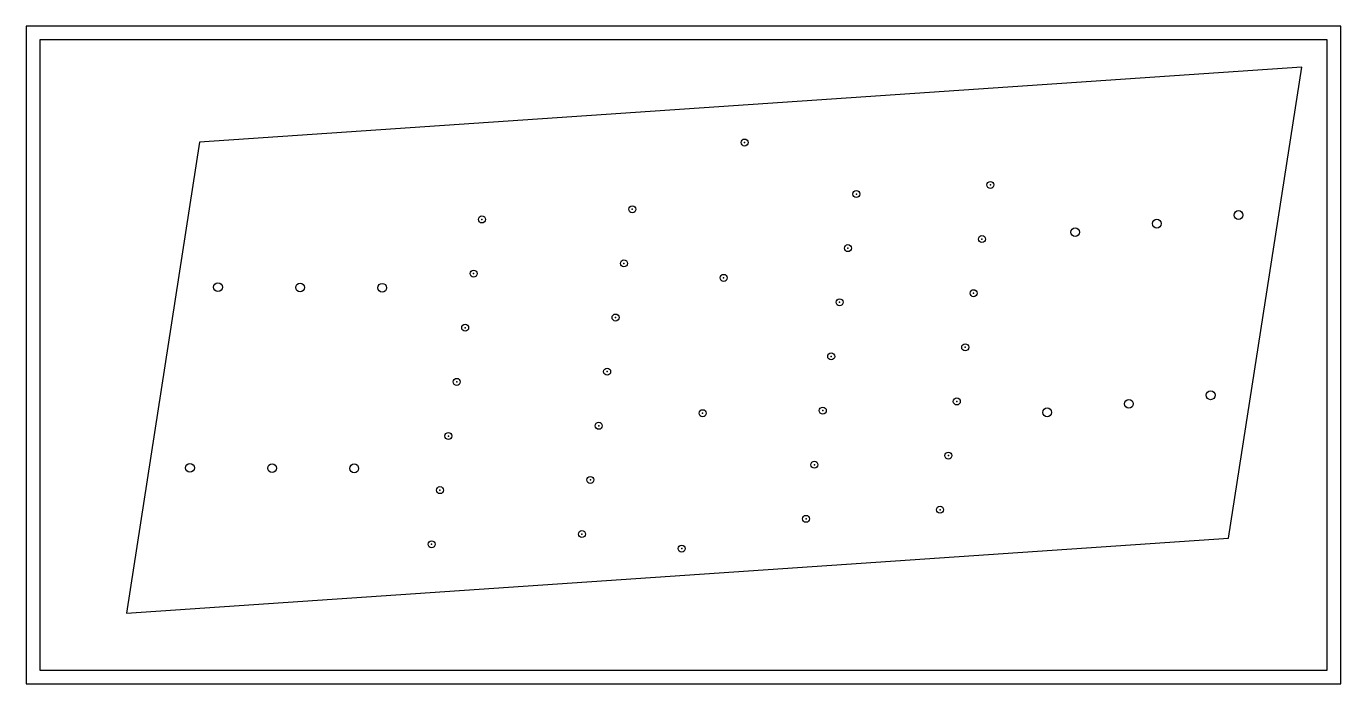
# Model space of a CAD drawing. Extents: x 21.5 to 117.5, y 22.8 to 70.8.
import ezdxf

# ---------------------------------------------------------------- set-up
doc = ezdxf.new("R2010")
doc.units = 0
doc.header["$PDMODE"] = 32
doc.header["$PDSIZE"] = 0.51
doc.layers.get('0').update_dxf_attribs({"linetype": 'CONTINUOUS'})
for name, color, linetype in [('DRILLING', 3, 'CONTINUOUS'), ('ENGRAVE', 4, 'CONTINUOUS'), ('HALF_DRILL', 200, 'CONTINUOUS'), ('LAYOUT', 10, 'CONTINUOUS')]:
    doc.layers.add(name, color=color, linetype=linetype)

# ---------------------------------------------------------------- blocks, each defined once
blk = doc.blocks.new('*U31')
at = {"layer": 'ENGRAVE'}
blk.add_point((0, 0), dxfattribs=at)
blk = doc.blocks.new('*U32')
at = {"layer": 'ENGRAVE', "color": 0, "linetype": 'BYBLOCK'}
for p in [(-24, 0), (-20, 0), (-16, 0), (-12, 0), (-8, 0), (-4, 0), (0, 0)]:
    blk.add_blockref('*U31', p, dxfattribs=at)
blk = doc.blocks.new('*U33')
at = {"layer": 'ENGRAVE'}
blk.add_point((0, 0), dxfattribs=at)
blk = doc.blocks.new('*U34')
at = {"layer": 'ENGRAVE', "color": 0, "linetype": 'BYBLOCK'}
for p in [(-24, 0), (-20, 0), (-16, 0), (-12, 0), (-8, 0), (-4, 0), (0, 0)]:
    blk.add_blockref('*U33', p, dxfattribs=at)
blk = doc.blocks.new('*U35')
at = {"layer": 'ENGRAVE'}
blk.add_point((0, 0), dxfattribs=at)
blk = doc.blocks.new('*U36')
at = {"layer": 'ENGRAVE', "color": 0, "linetype": 'BYBLOCK'}
for p in [(-24, 0), (-20, 0), (-16, 0), (-12, 0), (-8, 0), (-4, 0), (0, 0)]:
    blk.add_blockref('*U35', p, dxfattribs=at)
blk = doc.blocks.new('*U37')
at = {"layer": 'ENGRAVE'}
blk.add_point((0, 0), dxfattribs=at)
blk = doc.blocks.new('*U38')
at = {"layer": 'ENGRAVE', "color": 0, "linetype": 'BYBLOCK'}
for p in [(-24, 0), (-20, 0), (-16, 0), (-12, 0), (-8, 0), (-4, 0), (0, 0)]:
    blk.add_blockref('*U37', p, dxfattribs=at)
blk = doc.blocks.new('*U39')
at = {"layer": 'HALF_DRILL'}
blk.add_point((0, 0), dxfattribs=at)
blk = doc.blocks.new('*U40')
at = {"layer": 'HALF_DRILL', "color": 0, "linetype": 'BYBLOCK'}
for p in [(-30, 0), (-20, 0), (-10, 0), (0, 0)]:
    blk.add_blockref('*U39', p, dxfattribs=at)

msp = doc.modelspace()

# ---------------------------------------------------------------- linework, layer by layer
at = {"color": 7, "linetype": 'CONTINUOUS'}
msp.add_lwpolyline([(28.761, 27.921), (109.269, 33.39), (114.602, 67.783), (34.093, 62.314)], close=True, dxfattribs=at)
at = {"layer": 'DRILLING'}
for centre in [(104.025, 56.357), (109.992, 56.982), (98.057, 55.732), (35.452, 51.715), (41.452, 51.695), (47.452, 51.675), (101.985, 43.2), (107.952, 43.825), (96.017, 42.575), (33.406, 38.525), (39.406, 38.505), (45.406, 38.485)]:
    msp.add_circle(centre, 0.322, dxfattribs=at)
at = {"layer": 'LAYOUT'}
for points in [[(21.454, 22.764), (117.454, 22.764), (117.454, 70.764), (21.454, 70.764)], [(22.454, 23.764), (116.454, 23.764), (116.454, 69.764), (22.454, 69.764)]]:
    msp.add_lwpolyline(points, close=True, dxfattribs=at)

# ---------------------------------------------------------------- block references
at = {"layer": 'ENGRAVE', "rotation": 261.1862174604681}
for name, p in [('*U36', (78.401, 34.802)), ('*U38', (88.189, 35.467)), ('*U34', (62.038, 33.69)), ('*U32', (51.056, 32.944))]:
    msp.add_blockref(name, p, dxfattribs=at)
at = {"layer": 'HALF_DRILL', "rotation": 261.1862174604681}
msp.add_blockref('*U40', (69.321, 32.632), dxfattribs=at)

doc.saveas('drawing.dxf')
